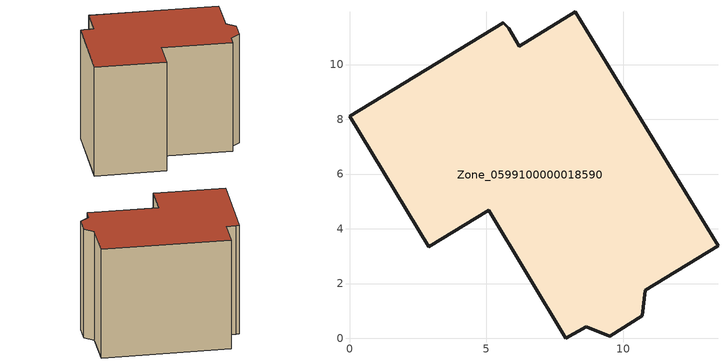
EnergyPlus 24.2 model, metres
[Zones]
Zone_0599100000018590
 floor ground (C_G): 13.46,3.39 10.8,1.75 10.69,0.82 9.5,0.08 8.64,0.42 7.9,0 5.09,4.68 2.89,3.35 0,8.11 5.61,11.52 5.81,11.32 6.2,10.68 8.25,11.93 z0
 wall outside (C_F): 9.5,0.08 10.69,0.82 10.8,1.75 13.46,3.39 8.25,11.93 6.2,10.68 5.81,11.32 5.61,11.52 0,8.11 2.89,3.35 5.09,4.68 7.9,0 8.64,0.42 9.5,0.08 z0:9.15
 roof outside (C_R): 6.2,10.68 5.81,11.32 5.61,11.52 0,8.11 2.89,3.35 5.09,4.68 7.9,0 8.64,0.42 9.5,0.08 10.69,0.82 10.8,1.75 13.46,3.39 8.25,11.93 z9.15
[BUILDING]
Pand.0599100000018590: North Axis=0; Terrain=City; Loads Convergence Tolerance Value=0.04; Temperature Convergence Tolerance Value=0.4; Solar Distribution=FullExterior; Maximum Number of Warmup Days=25; Minimum Number of Warmup Days=1
[Site:Location]
Rotterdam.The.Hague.AP_ZH_NLD Design_Conditions: Latitude=51.96; Longitude=4.45; Time Zone=1; Elevation=-4.5
[SITE:GROUNDTEMPERATURE:BUILDINGSURFACE]
18, 18, 18, 18, 18, 18, 18, 18, 18, 18, 18, 18
[MATERIAL] Thermal Absorptance=0.9; Solar Absorptance=0.7; Visible Absorptance=0.7
Name | Roughness | Thickness | Conductivity | Density | Specific Heat
G.D.1965 | MediumSmooth | 0.15 | 1 | 540 | 1210
F.D.1965 | Rough | 0.3 | 0.857143 | 1920 | 840
R.D.1965 | MediumRough | 0.2 | 0.08 | 1500 | 1000
[CONSTRUCTION]
C_G: G.D.1965
C_F: F.D.1965
C_R: R.D.1965
[ZONE]
Zone_0599100000018590: Type=1; Multiplier=1; Ceiling Height=Autocalculate; Volume=Autocalculate; Floor Area=autocalculate; Part of Total Floor Area=Yes
[ZONEINFILTRATION:DESIGNFLOWRATE]
Infil_Zone_0599100000018590: Zone or ZoneList or Space or SpaceList=Zone_0599100000018590; Schedule=AlwaysOn; Design Flow Rate Calculation Method=Flow/Area; Flow Rate per Floor Area=0.0042; Constant Term Coefficient=1; Temperature Term Coefficient=0; Velocity Term Coefficient=0; Velocity Squared Term Coefficient=0
[HVACTEMPLATE:ZONE:IDEALLOADSAIRSYSTEM]
Zone_0599100000018590: Maximum Heating Supply Air Temperature=50; Minimum Cooling Supply Air Temperature=13; Maximum Heating Supply Air Humidity Ratio=0.0156; Minimum Cooling Supply Air Humidity Ratio=0.0077; Heating Limit=NoLimit; Cooling Limit=NoLimit; Dehumidification Control Type=ConstantSensibleHeatRatio; Cooling Sensible Heat Ratio=0.7; Dehumidification Setpoint=60; Humidification Control Type=None; Humidification Setpoint=30; Outdoor Air Method=None; Outdoor Air Flow Rate per Person=0.00944; Outdoor Air Flow Rate per Zone Floor Area=0; Outdoor Air Flow Rate per Zone=0; Demand Controlled Ventilation Type=None; Outdoor Air Economizer Type=NoEconomizer; Heat Recovery Type=None; Sensible Heat Recovery Effectiveness=0.7; Latent Heat Recovery Effectiveness=0.65
[ZONECONTROL:THERMOSTAT]
ThermostatControl_Zone_0599100000018590: Zone or ZoneList=Zone_0599100000018590; Control Type Schedule=DualSetpointControlType; Control 1=Thermostat_Zone_0599100000018590; Temperature Difference Between Cutout And Setpoint=0
[THERMOSTATSETPOINT:DUALSETPOINT]
Thermostat_Zone_0599100000018590: Heating Setpoint Temperature Schedule=HeatingSetpoint_Zone_0599100000018590; Cooling Setpoint Temperature Schedule=CoolingSetpoint_Zone_0599100000018590
[SCHEDULE:COMPACT]
HeatingSetpoint_Zone_0599100000018590: Through: 12/31, For: AllDays, Until: 24:00, 21
CoolingSetpoint_Zone_0599100000018590: Through: 12/31, For: AllDays, Until: 24:00, 24
DualSetpointControlType: Through: 12/31, For: AllDays, Until: 24:00, 4
AlwaysOn: Through: 12/31, For: AllDays, Until: 24:00, 1
